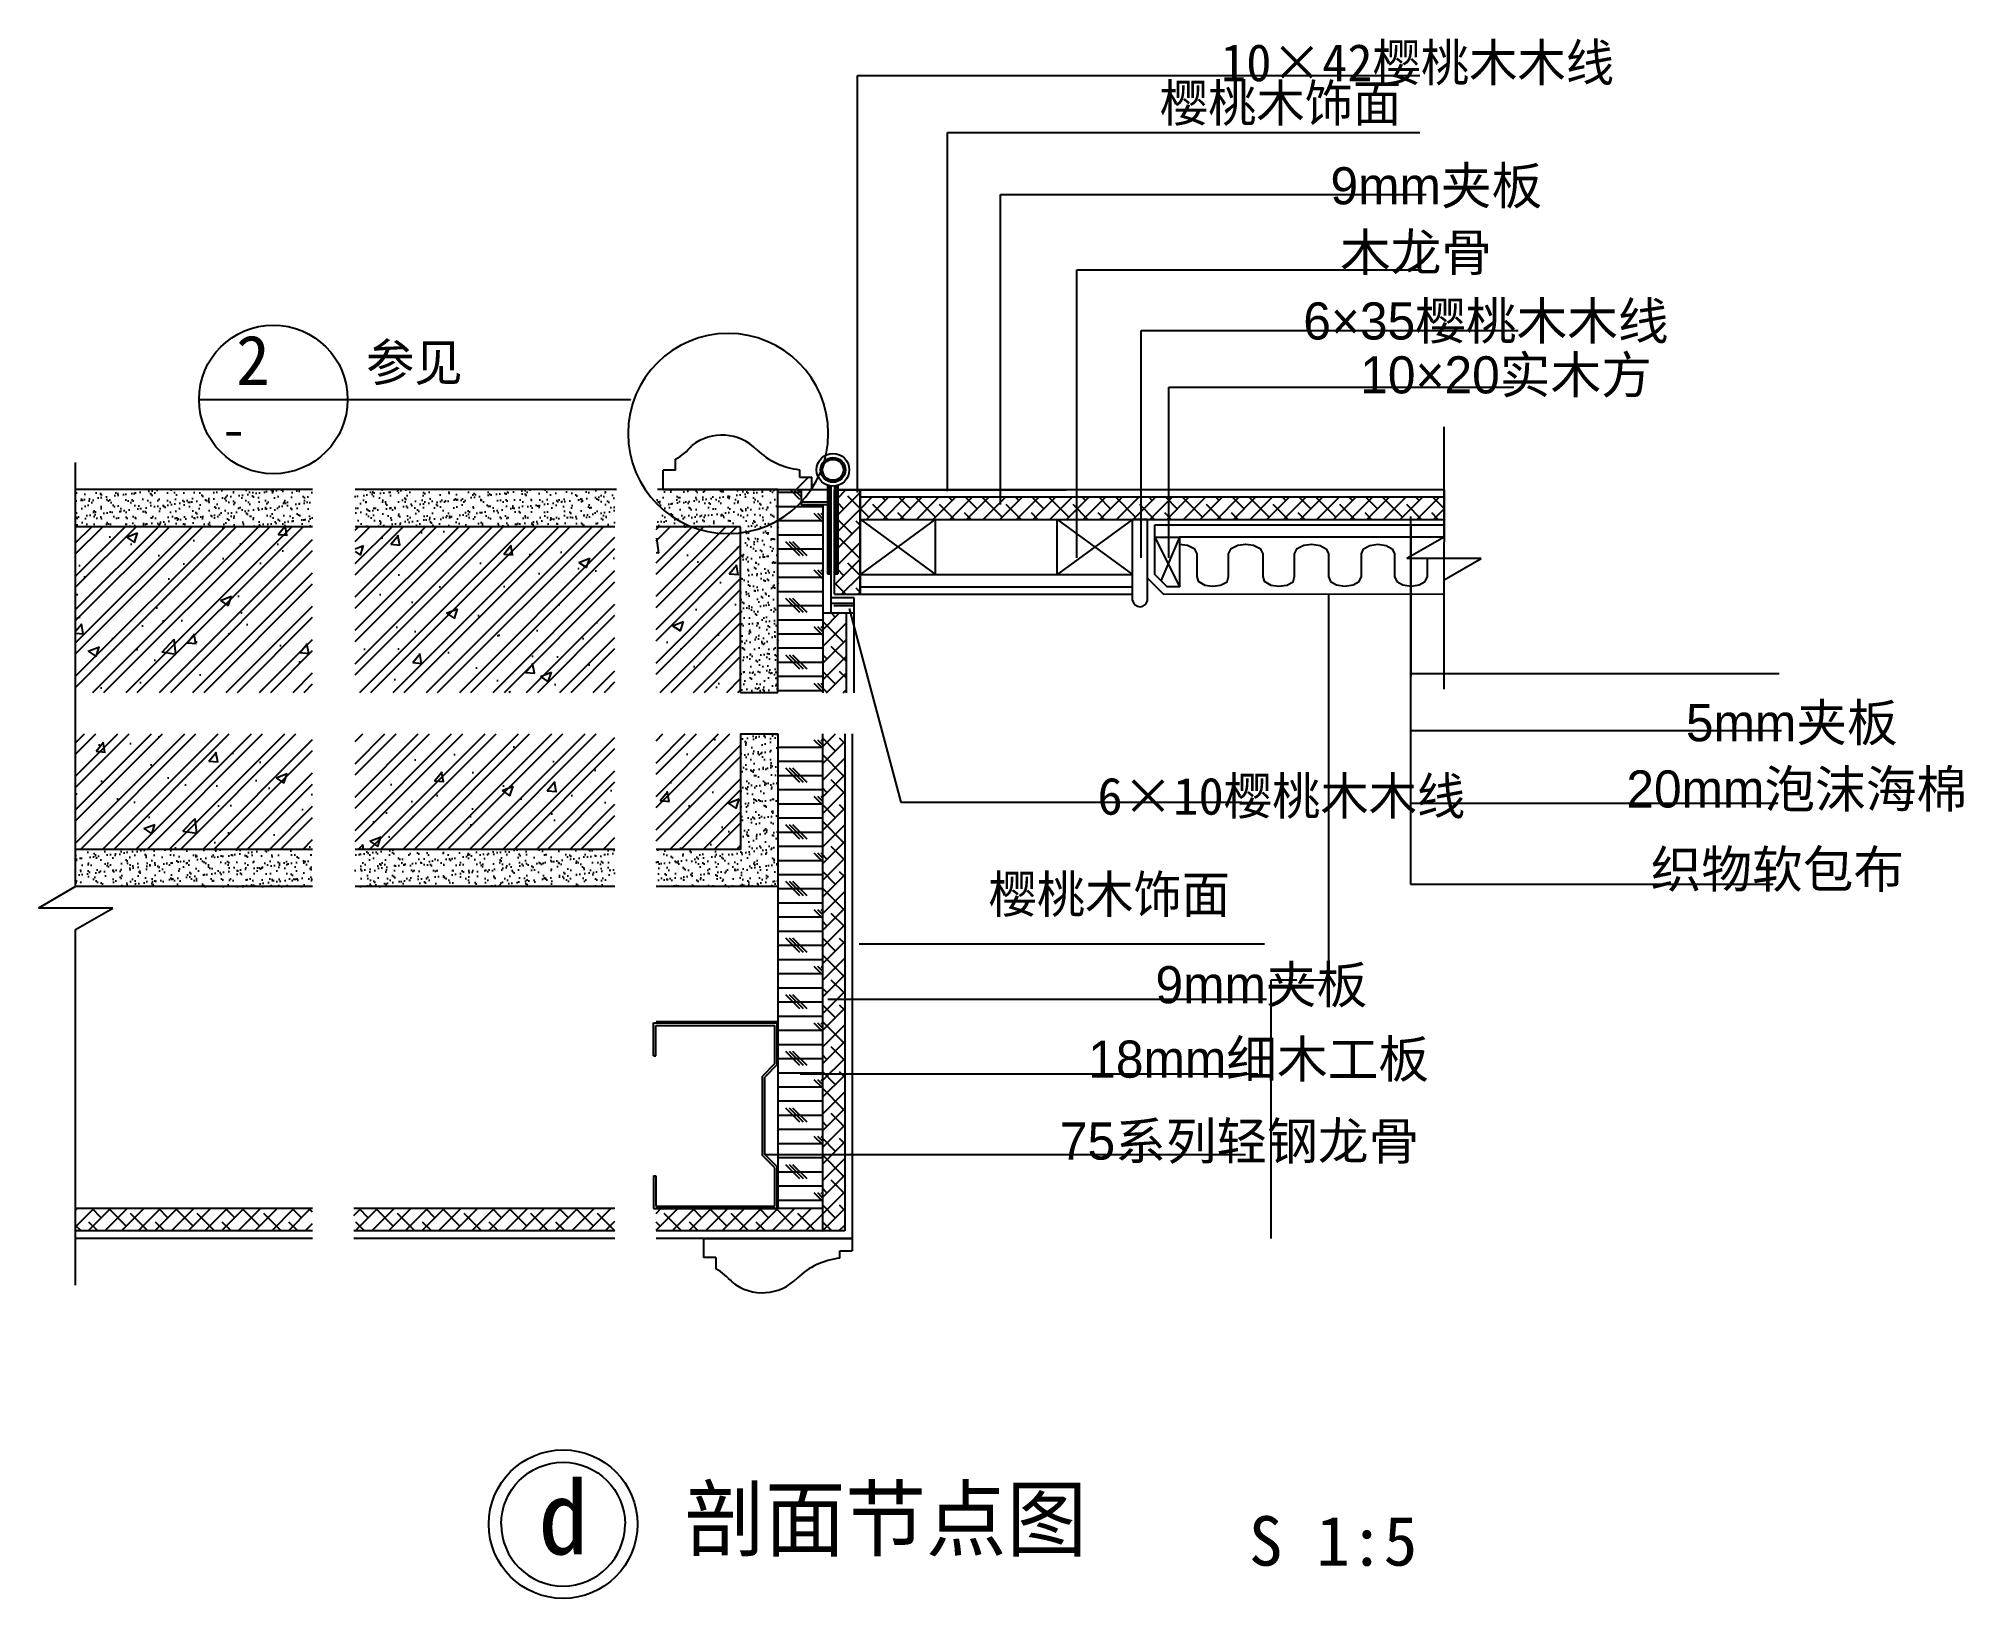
# Model space of a CAD drawing. Header units: metres. Extents: x 88248 to 89802, y -47413 to -46154.
import ezdxf

# ---------------------------------------------------------------- set-up
doc = ezdxf.new("R2010")
doc.units = ezdxf.units.M
for name, color, linetype in [('10', 8, 'Continuous'), ('15', 2, 'Continuous'), ('16', 3, 'Continuous'), ('17', 1, 'Continuous'), ('18', 4, 'Continuous'), ('20', 1, 'Continuous'), ('7', 7, 'Continuous'), ('8', 7, 'Continuous')]:
    doc.layers.add(name, color=color, linetype=linetype)
doc.dimstyles.get("Standard").update_dxf_attribs({"dimtxt": 2.5, "dimasz": 2.5, "dimexe": 1.25, "dimexo": 0.625, "dimtad": 1, "dimcen": 2.5, "dimazin": 3, "dimtfac": 1, "dimtmove": 0, "dimatfit": 3})

# ---------------------------------------------------------------- blocks, each defined once
blk = doc.blocks.new('A$C7176614C')
at = {"layer": '7', "insert": (156.99, 22.78), "char_height": 30, "attachment_point": 1}
blk.add_mtext('\\f幼圆|b0|i0|c134|p49;75系列轻钢龙骨', dxfattribs=at)
blk = doc.blocks.new('P0J8MS58')
at = {"color": 0}
blk.add_lwpolyline([(0, -0.13), (0.06, -0.15), (0.11, -0.21), (0.13, -0.3), (0.13, -0.7), (0.14, -0.78), (0.19, -0.85), (0.25, -0.87), (0.31, -0.85), (0.36, -0.79), (0.37, -0.7), (0.37, -0.3), (0.39, -0.21), (0.44, -0.15), (0.5, -0.13), (0.56, -0.15), (0.61, -0.21), (0.63, -0.3), (0.63, -0.7), (0.64, -0.78), (0.69, -0.85), (0.75, -0.87), (0.81, -0.85), (0.86, -0.79), (0.87, -0.7), (0.87, -0.3), (0.89, -0.21), (0.94, -0.15), (1, -0.13)], dxfattribs=at)
blk = doc.blocks.new('HY-4')
at = {"layer": '20'}
for points in [[(-5, 0, -1), (5, 0, -1)], [(-5, 0, 1), (5, 0, 1)]]:
    blk.add_lwpolyline(points, format="xyb", dxfattribs=at)
blk.add_circle((0, 0), 6, dxfattribs=at)
blk.add_circle((0, 0), 6, dxfattribs=at)
blk = doc.blocks.new('_CLOSEDFILLED')
at = {"color": 0, "linetype": 'BYBLOCK'}
blk.add_solid([(-1, 0.2), (0, 0), (-1, -0.2)], dxfattribs=at)
blk = doc.blocks.new('*D1')
for p, q in [((89382.6, -46518.08), (89382.6, -46560.13)), ((89382.35, -46560.13), (89382.1, -46560.13)), ((89382.6, -46560.13), (89382.69, -46560.13)), ((89382.69, -46602.18), (89382.69, -46560.13)), ((89382.94, -46560.13), (89383.19, -46560.13))]:
    blk.add_line(p, q)
at = {"layer": 'Defpoints'}
for p in [(89382.6, -46518.08), (89382.6, -46560.13), (89382.69, -46602.18)]:
    blk.add_point(p, dxfattribs=at)
at = {"layer": '7', "xscale": 0.25, "yscale": 0.25}
blk.add_blockref('_CLOSEDFILLED', (89382.6, -46560.13), dxfattribs=at)
at = {"layer": '7', "xscale": 0.25, "yscale": 0.25, "rotation": 180}
blk.add_blockref('_CLOSEDFILLED', (89382.69, -46560.13), dxfattribs=at)
at = {"layer": '7', "insert": (89382.645, -46559.005), "char_height": 1, "attachment_point": 5}
blk.add_mtext('42', dxfattribs=at)
blk = doc.blocks.new('*D2')
for p, q in [((89289.18, -46602.43), (89289.18, -46913.96)), ((89263.625, -46913.96), (89242.82, -46913.96)), ((89243.07, -47122.51), (89243.07, -46913.96)), ((89289.43, -46913.96), (89268.625, -46913.96))]:
    blk.add_line(p, q)
at = {"layer": 'Defpoints'}
for p in [(89289.18, -46602.43), (89289.18, -46913.96), (89243.07, -47122.51)]:
    blk.add_point(p, dxfattribs=at)
at = {"layer": '7', "xscale": 0.25, "yscale": 0.25}
blk.add_blockref('_CLOSEDFILLED', (89243.07, -46913.96), dxfattribs=at)
at = {"layer": '7', "xscale": 0.25, "yscale": 0.25, "rotation": 180}
blk.add_blockref('_CLOSEDFILLED', (89289.18, -46913.96), dxfattribs=at)
at = {"layer": '7', "insert": (89266.125, -46913.96), "char_height": 1, "attachment_point": 5}
blk.add_mtext('尺寸现场定', dxfattribs=at)

msp = doc.modelspace()

# ---------------------------------------------------------------- hatches: boundary and pattern name
at = {"layer": '10'}
h = msp.add_hatch(dxfattribs=at)
h.set_pattern_fill('ANSI31', scale=50)
h.paths.add_polyline_path([(88827.79, -46485.83, 0.38), (88775.26, -46482.39, -0.09), (88762.15, -46493.34), (88762.15, -46502.29), (88752.15, -46502.29), (88752.15, -46517.87), (88872.15, -46517.87), (88872.15, -46507.87), (88862.15, -46507.87), (88862.15, -46501.87, -0.16)])
h = msp.add_hatch(dxfattribs=at)
h.set_pattern_fill('AR-SAND', scale=0.2)
h.paths.add_polyline_path([(88469.05, -46808.51), (88277.7, -46808.51), (88277.7, -46838.51), (88469.05, -46838.51)])
h.paths.add_polyline_path([(88469.05, -46517.87), (88277.7, -46517.87), (88277.7, -46547.87), (88469.05, -46547.87)])
h = msp.add_hatch(dxfattribs=at)
h.set_pattern_fill('AR-SAND', scale=0.2)
h.paths.add_polyline_path([(88844.62, -46518.08), (88827.65, -46518.08), (88827.65, -46518.02), (88746.37, -46517.92), (88746.37, -46547.87), (88814.62, -46547.87), (88814.62, -46681.68), (88844.62, -46681.87)])
h.paths.add_polyline_path([(88713.17, -46517.88), (88701.24, -46517.87), (88503.36, -46517.87), (88503.36, -46547.87), (88713.17, -46547.87)])
h = msp.add_hatch(dxfattribs=at)
h.set_pattern_fill('CORK', scale=3)
h.paths.add_polyline_path([(88881.28, -46530.08), (88863.39, -46530.08), (88863.39, -46518.08), (88844.62, -46518.08), (88844.62, -46681.87), (88881.28, -46681.89)])
h = msp.add_hatch(dxfattribs=at)
h.set_pattern_fill('AR-RROOF', scale=0.6)
h.paths.add_polyline_path([(88863.39, -46517.97), (88863.39, -46530.08), (88884.76, -46530.08), (88884.76, -46518.08)])
h = msp.add_hatch(dxfattribs=at)
h.set_pattern_fill('ANSI38', scale=3)
h.paths.add_polyline_path([(88899.98, -46617.77), (88881.28, -46617.77), (88881.28, -46681.89), (88899.98, -46681.91)])
h.paths.add_polyline_path([(88911.12, -46518.08), (88892.98, -46518.08), (88892.98, -46585.92), (88891.23, -46585.92), (88890.35, -46585.92), (88890.35, -46602.43), (88911.12, -46602.43)])
h = msp.add_hatch(dxfattribs=at)
h.set_pattern_fill('SOLID')
h.paths.add_polyline_path([(88887.39, -46515.03, -0.05), (88884.76, -46514.39), (88884.76, -46585.92), (88886.48, -46585.92), (88887.39, -46585.92)])
h.paths.add_polyline_path([(88892.98, -46514.59, -0.05), (88890.35, -46515.1), (88890.35, -46585.92), (88891.23, -46585.92), (88892.98, -46585.92)])
h = msp.add_hatch(dxfattribs=at)
h.set_pattern_fill('ANSI38', scale=3)
h.paths.add_polyline_path([(88911.12, -46524.08), (88911.12, -46541.92), (88911.29, -46542.04), (88971.88, -46542.04), (88972.05, -46541.92), (88972.05, -46542.04), (89382.6, -46542.04), (89382.6, -46524.08)])
h = msp.add_hatch(dxfattribs=at)
h.set_pattern_fill('ANSI32', scale=2)
h.paths.add_polyline_path([(88713.17, -46547.87), (88503.36, -46547.87), (88503.36, -46681.68), (88713.17, -46681.68)])
h.paths.add_polyline_path([(88814.62, -46547.87), (88746.37, -46547.87), (88746.37, -46681.68), (88814.62, -46681.68)])
h.paths.add_polyline_path([(88814.62, -46715.25), (88746.37, -46715.25), (88746.37, -46808.51), (88814.62, -46808.51)])
h.paths.add_polyline_path([(88713.17, -46715.25), (88503.36, -46715.25), (88503.36, -46808.51), (88713.17, -46808.51)])
h.paths.add_polyline_path([(88469.05, -46715.25), (88277.7, -46715.25), (88277.7, -46808.51), (88469.05, -46808.51)])
h.paths.add_polyline_path([(88469.05, -46547.87), (88277.7, -46547.87), (88277.7, -46681.68), (88469.05, -46681.68)])
h = msp.add_hatch(dxfattribs=at)
h.set_pattern_fill('AR-CONC', scale=0.5)
h.paths.add_polyline_path([(88713.17, -46547.87), (88503.36, -46547.87), (88503.36, -46681.68), (88713.17, -46681.68)])
h.paths.add_polyline_path([(88469.05, -46547.87), (88277.7, -46547.87), (88277.7, -46681.68), (88469.05, -46681.68)])
h.paths.add_polyline_path([(88469.05, -46715.25), (88277.7, -46715.25), (88277.7, -46808.51), (88469.05, -46808.51)])
h.paths.add_polyline_path([(88713.17, -46715.25), (88503.36, -46715.25), (88503.36, -46808.51), (88713.17, -46808.51)])
h.paths.add_polyline_path([(88814.62, -46715.25), (88746.37, -46715.25), (88746.37, -46808.51), (88814.62, -46808.51)])
h.paths.add_polyline_path([(88814.62, -46547.87), (88746.37, -46547.87), (88746.37, -46681.68), (88814.62, -46681.68)])
h = msp.add_hatch(dxfattribs=at)
h.set_pattern_fill('AR-RROOF', scale=0.6)
h.paths.add_polyline_path([(88887.39, -46605.31), (88887.39, -46617.77), (88906.21, -46617.77), (88906.21, -46605.31)])
h = msp.add_hatch(dxfattribs=at)
h.set_pattern_fill('AR-SAND', scale=0.2)
h.paths.add_polyline_path([(88844.62, -46715.25), (88814.62, -46715.25), (88814.62, -46808.51), (88746.37, -46808.51), (88746.37, -46838.51), (88844.62, -46838.51)])
h.paths.add_polyline_path([(88713.17, -46808.51), (88503.36, -46808.51), (88503.36, -46838.51), (88713.17, -46838.51)])
h = msp.add_hatch(dxfattribs=at)
h.set_pattern_fill('CORK', scale=3)
h.paths.add_polyline_path([(88844.62, -47098.51), (88880.62, -47098.51), (88880.62, -46715.04), (88844.62, -46715.07), (88844.62, -46838.51)])
h = msp.add_hatch(dxfattribs=at)
h.set_pattern_fill('ANSI38', scale=3)
h.paths.add_polyline_path([(88898.62, -46715.03), (88880.62, -46715.04), (88880.62, -47116.51), (88898.62, -47116.51)])
h = msp.add_hatch(dxfattribs=at)
h.set_pattern_fill('ANSI38', scale=3)
h.paths.add_polyline_path([(88469.05, -47098.51), (88277.7, -47098.51), (88277.7, -47116.51), (88469.05, -47116.51)])
h = msp.add_hatch(dxfattribs=at)
h.set_pattern_fill('ANSI38', scale=3)
h.paths.add_polyline_path([(88880.62, -47098.51), (88746.37, -47098.51), (88746.37, -47116.51), (88880.62, -47116.51)])
h.paths.add_polyline_path([(88713.17, -47098.51), (88502.25, -47098.51), (88502.25, -47116.51), (88713.17, -47116.51)])
h = msp.add_hatch(dxfattribs=at)
h.set_pattern_fill('ANSI31', scale=50)
h.paths.add_polyline_path([(88860.27, -47154.55, -0.38), (88807.74, -47157.99, 0.09), (88794.62, -47147.04), (88794.62, -47138.08), (88784.62, -47138.08), (88784.62, -47122.51), (88904.62, -47122.51), (88904.62, -47132.51), (88894.62, -47132.51), (88894.62, -47138.51, 0.16)])

# ---------------------------------------------------------------- linework, layer by layer
for p, q in [((88884.76, -46514.03), (88884.76, -46585.92)), ((88887.39, -46514.87), (88887.39, -46585.92)), ((88890.35, -46514.99), (88890.35, -46585.92)), ((88892.98, -46514.3), (88892.98, -46585.92)), ((89275.81, -46561.91), (89282.48, -46562.96)), ((89282.48, -46562.96), (89287.37, -46565.82)), ((89287.37, -46565.82), (89289.16, -46569.73)), ((89315.85, -46569.73), (89317.64, -46565.82)), ((89317.64, -46565.82), (89322.53, -46562.96)), ((89322.53, -46562.96), (89329.2, -46561.91)), ((89329.2, -46561.91), (89335.88, -46562.96)), ((89335.88, -46562.96), (89340.76, -46565.82)), ((89340.76, -46565.82), (89342.55, -46569.73)), ((89289.16, -46569.73), (89289.16, -46588.13)), ((89315.85, -46588.13), (89315.85, -46569.73)), ((89342.55, -46569.73), (89342.55, -46588.13)), ((89369.25, -46588.13), (89369.25, -46573.52)), ((88884.76, -46585.92), (88886.48, -46585.92)), ((88886.48, -46585.92), (88887.39, -46585.92)), ((88891.23, -46585.92), (88890.35, -46585.92)), ((88891.23, -46585.92), (88892.98, -46585.92)), ((89289.16, -46588.13), (89290.95, -46592.04)), ((89290.95, -46592.04), (89295.83, -46594.9)), ((89295.83, -46594.9), (89302.51, -46595.95)), ((89302.51, -46595.95), (89309.18, -46594.9)), ((89309.18, -46594.9), (89314.07, -46592.04)), ((89314.07, -46592.04), (89315.85, -46588.13)), ((89342.55, -46588.13), (89344.34, -46592.04)), ((89344.34, -46592.04), (89349.23, -46594.9)), ((89349.23, -46594.9), (89355.9, -46595.95)), ((89355.9, -46595.95), (89362.57, -46594.9)), ((89362.57, -46594.9), (89367.46, -46592.04)), ((89367.46, -46592.04), (89369.25, -46588.13)), ((88814.62, -46681.68), (88844.62, -46681.87)), ((88814.62, -46715.25), (88844.62, -46715.25))]:
    msp.add_line(p, q, dxfattribs=at)
msp.add_lwpolyline([(88723.71, -46472.67, 1), (88885.35, -46472.67, 1)], format="xyb", close=True, dxfattribs=at)
for radius in [13.19, 10.03, 8.44]:
    msp.add_circle((88889.18, -46501.96), radius, dxfattribs=at)
at = {"layer": '15'}
for p, q in [((88887.39, -46518.08), (88887.39, -46617.77)), ((88890.35, -46602.43), (88890.35, -46518.08)), ((89382.6, -46518.08), (88892.98, -46518.08)), ((88892.98, -46518.08), (89077.46, -46518.08)), ((88911.12, -46518.08), (88911.12, -46601.31)), ((89131.12, -46607.43), (89131.12, -46542.04)), ((89143.12, -46542.04), (89131.12, -46542.04)), ((89143.12, -46607.43), (89143.12, -46542.1)), ((89143.12, -46589.41), (89156.13, -46602.43)), ((88906.21, -46605.31), (88887.39, -46605.31)), ((88890.35, -46602.43), (89011.12, -46602.43)), ((88906.21, -46617.77), (88906.21, -46605.31)), ((89011.12, -46602.43), (89131.12, -46602.43)), ((89156.13, -46602.43), (89382.6, -46602.18)), ((88906.22, -46681.91), (88906.21, -46617.77)), ((88904.62, -46715.25), (88904.62, -47122.51)), ((88469.05, -47122.51), (88277.7, -47122.51)), ((88713.17, -47122.51), (88502.25, -47122.51)), ((88904.62, -47122.51), (88746.37, -47122.51)), ((88784.62, -47122.51), (88810.13, -47122.51))]:
    msp.add_line(p, q, dxfattribs=at)
msp.add_arc((89137.12, -46606.43), 6.08, 189.46, 350.54, dxfattribs=at)
at = {"layer": '16'}
for p, q in [((88762.15, -46502.29), (88752.15, -46502.29)), ((88752.15, -46517.87), (88752.15, -46502.29)), ((88762.15, -46502.29), (88762.15, -46493.34)), ((88862.15, -46501.87), (88862.15, -46507.87)), ((88752.15, -46517.87), (88872.15, -46517.87)), ((88844.62, -46681.87), (88844.62, -46517.87)), ((88844.62, -46517.87), (88884.76, -46517.87)), ((88862.15, -46507.87), (88872.15, -46507.87)), ((88863.39, -46518.08), (88863.39, -46530.08)), ((88872.15, -46517.87), (88872.15, -46507.87)), ((88872.15, -46517.87), (88872.15, -46507.87)), ((88884.76, -46530.08), (88863.39, -46530.08)), ((88881.28, -46681.89), (88881.28, -46530.08)), ((88911.12, -46541.92), (88972.05, -46586.43)), ((88972.05, -46541.92), (88911.12, -46586.43)), ((88911.12, -46542.04), (89382.6, -46542.04)), ((88972.05, -46586.43), (88972.05, -46541.92)), ((89070.19, -46586.43), (89070.19, -46541.92)), ((89131.12, -46542.04), (89070.19, -46586.43)), ((89070.19, -46542.04), (89131.12, -46586.43)), ((89149.02, -46546.45), (89382.6, -46546.45)), ((89149.02, -46556.45), (89149.02, -46546.45)), ((89149.02, -46556.45), (89169.02, -46596.45)), ((89169.02, -46556.45), (89154.02, -46591.45)), ((88911.12, -46586.43), (89131.12, -46586.43)), ((88906.21, -46617.77), (88881.28, -46617.77)), ((88880.62, -46715.25), (88880.62, -47116.51)), ((88844.62, -46947.61), (88746.54, -46947.76)), ((88469.05, -47098.51), (88277.7, -47098.51)), ((88713.17, -47098.51), (88502.25, -47098.51)), ((88880.62, -47098.51), (88746.37, -47098.51)), ((88784.62, -47122.51), (88784.62, -47138.08)), ((88784.62, -47122.51), (88904.62, -47122.51)), ((88904.62, -47122.51), (88904.62, -47132.51)), ((88904.62, -47122.51), (88904.62, -47132.51)), ((88794.62, -47138.08), (88784.62, -47138.08)), ((88794.62, -47138.08), (88794.62, -47147.04)), ((88894.62, -47138.51), (88894.62, -47132.51)), ((88894.62, -47132.51), (88904.62, -47132.51))]:
    msp.add_line(p, q, dxfattribs=at)
msp.add_lwpolyline([(89169.02, -46556.45), (89169.02, -46596.45), (89159.02, -46596.45), (89149.02, -46586.45), (89149.02, -46556.45)], close=True, dxfattribs=at)
for centre, radius, start, end in [((88739.8, -46453.23), 45.91, 299.13, 320.57), ((88799.61, -46513.46), 39.48, 44.43, 128.07), ((88868.81, -46442.81), 59.43, 226.37, 263.57), ((88901.28, -47197.57), 59.43, 96.43, 133.63), ((88772.27, -47187.15), 45.91, 39.43, 60.87), ((88832.08, -47126.91), 39.48, 231.93, 315.57)]:
    msp.add_arc(centre, radius, start, end, dxfattribs=at)
at = {"layer": '17'}
for p, q in [((88469.05, -46517.87), (88277.7, -46517.87)), ((88714.28, -46517.87), (88503.36, -46517.87)), ((88844.62, -46517.87), (88747.48, -46517.87)), ((88911.12, -46602.43), (88911.12, -46518.08)), ((89382.6, -46524.08), (88911.12, -46524.08)), ((89382.6, -46556.2), (89169.02, -46556.45)), ((88911.12, -46596.43), (89131.12, -46596.43)), ((88899.98, -46681.91), (88899.98, -46617.77)), ((88844.62, -46715.25), (88844.62, -46838.51)), ((88898.62, -46715.25), (88898.62, -47116.51)), ((88469.05, -46838.51), (88277.7, -46838.51)), ((88713.17, -46838.51), (88503.36, -46838.51)), ((88844.62, -46838.51), (88746.37, -46838.51)), ((88844.62, -46838.51), (88844.62, -47098.51)), ((88744.15, -46948.51), (88844.15, -46948.51)), ((88744.15, -46975.1), (88744.15, -46948.51)), ((88746.15, -46950.51), (88842.15, -46950.51)), ((88746.15, -46975.1), (88746.15, -46950.51)), ((88764.15, -46948.51), (88844.15, -46948.51)), ((88842.15, -46981.4), (88842.15, -46950.51)), ((88844.15, -46982.23), (88844.15, -46948.51)), ((88744.15, -46975.1), (88746.15, -46975.1)), ((88842.15, -46981.4), (88832.15, -46991.4)), ((88844.15, -46982.23), (88834.15, -46992.23)), ((88832.15, -47055.62), (88832.15, -46991.4)), ((88834.15, -47054.79), (88834.15, -46992.23)), ((88842.15, -47065.62), (88832.15, -47055.62)), ((88844.15, -47064.79), (88834.15, -47054.79)), ((88744.15, -47071.92), (88744.15, -47098.51)), ((88744.15, -47071.92), (88746.15, -47071.92)), ((88746.15, -47071.92), (88746.15, -47096.51)), ((88842.15, -47096.51), (88842.15, -47065.62)), ((88844.15, -47098.51), (88844.15, -47064.79)), ((88744.15, -47098.51), (88844.15, -47098.51)), ((88746.15, -47096.51), (88842.15, -47096.51)), ((88469.05, -47116.51), (88277.7, -47116.51)), ((88713.17, -47116.51), (88502.25, -47116.51)), ((88898.62, -47116.51), (88746.37, -47116.51))]:
    msp.add_line(p, q, dxfattribs=at)
at = {"layer": '18'}
for p, q in [((88469.05, -46547.87), (88277.7, -46547.87)), ((88713.17, -46547.87), (88503.36, -46547.87)), ((88814.62, -46547.87), (88746.37, -46547.87)), ((88814.62, -46681.68), (88814.62, -46547.87)), ((88814.62, -46715.25), (88814.62, -46808.51)), ((88469.05, -46808.51), (88277.7, -46808.51)), ((88713.17, -46808.51), (88503.36, -46808.51)), ((88814.62, -46808.51), (88746.37, -46808.51))]:
    msp.add_line(p, q, dxfattribs=at)
at = {"layer": '20'}
for p, q in [((89382.6, -46556.2), (89382.6, -46467.26)), ((88277.7, -46838.51), (88277.7, -46495.93)), ((89382.6, -46556.2), (89352.6, -46573.52)), ((89412.6, -46573.52), (89352.6, -46573.52)), ((89382.6, -46590.84), (89412.6, -46573.52)), ((89382.6, -46679.11), (89382.6, -46590.84)), ((88277.7, -46838.51), (88247.7, -46855.83)), ((88307.7, -46855.83), (88247.7, -46855.83)), ((88277.7, -46873.15), (88307.7, -46855.83)), ((88277.7, -47160.17), (88277.7, -46873.15))]:
    msp.add_line(p, q, dxfattribs=at)
msp.add_lwpolyline([(88377.31, -46445.09), (88497.31, -46445.09), (88725.71, -46445.09), (88725.71, -46445.09)], dxfattribs=at)
msp.add_circle((88437.31, -46445.09), 60, dxfattribs=at)
at = {"layer": '7'}
for p, q in [((89355.58, -46539.65), (89355.58, -46836.45)), ((89653.06, -46666.6), (89355.58, -46666.6)), ((89654.95, -46712.83), (89355.58, -46712.83)), ((89652.12, -46771.33), (89355.58, -46771.33)), ((89355.58, -46836.45), (89648.34, -46836.45))]:
    msp.add_line(p, q, dxfattribs=at)

# ---------------------------------------------------------------- block references
at = {"layer": '10', "xscale": 106.79, "yscale": 46, "zscale": 2}
msp.add_blockref('P0J8MS58', (89169.02, -46555.93), dxfattribs=at)
at = {"layer": '10'}
msp.add_blockref('A$C7176614C', (88915.41, -47051.71), dxfattribs=at)
at = {"layer": '8', "xscale": 10, "yscale": 10, "zscale": 10}
msp.add_blockref('HY-4', (88671.27, -47353.29), dxfattribs=at)

# ---------------------------------------------------------------- texts
for s, height, p in [('d', 60, (88651.21, -47377.57)), ('剖面节点图', 50, (88769.21, -47374)), ('S 1:5', 40, (89225, -47386.79))]:
    msp.add_text(s, height=height).set_placement(p)
at = {"layer": '7'}
for p in [(89153.05, -46220.86), (89014.78, -46859.65)]:
    msp.add_text('樱桃木饰面', height=30, dxfattribs=at).set_placement(p)
at = {"layer": '7', "char_height": 30, "attachment_point": 1}
for s, insert in [('10×42樱桃木木线', (89202.43, -46158.13)), ('\\f幼圆|b0|i0|c134|p49;9mm夹板', (89290.86, -46257.58)), ('6×10樱桃木木线', (89102.67, -46750.4)), ('\\f幼圆|b0|i0|c134|p49;9mm夹板', (89149.58, -46902.67))]:
    msp.add_mtext(s, dxfattribs=dict(at, insert=insert))
at = {"layer": '8'}
for s, height, p in [('2', 40, (88407.21, -46433.37)), ('参见', 30, (88512.11, -46430.25)), ('-', 30, (88395.12, -46484.39))]:
    msp.add_text(s, height=height, dxfattribs=at).set_placement(p)
at = {"layer": '8', "char_height": 30, "attachment_point": 1}
for s, insert in [('\\f幼圆|b0|i0|c134|p49;木龙骨', (89298.63, -46311.32)), ('\\f幼圆|b0|i0|c134|p49;6×35樱桃木木线', (89268.91, -46366.74)), ('\\f幼圆|b0|i0|c134|p49;10×20实木方', (89314.9, -46410.27)), ('\\f幼圆|b0|i0|c134|p49;5mm夹板', (89577.86, -46691.12)), ('\\f幼圆|b0|i0|c134|p49;20mm泡沫海棉', (89529.76, -46744.64)), ('\\f幼圆|b0|i0|c134|p49;织物软包布', (89549.41, -46809.41)), ('\\f幼圆|b0|i0|c134|p49;18mm细木工板', (89095.3, -46962.77))]:
    msp.add_mtext(s, dxfattribs=dict(at, insert=insert))

# ---------------------------------------------------------------- dimensions: what is measured, and where the dimension line sits
at = {"layer": '7'}
for base, p1, p2, text, picture, middle in [((89382.6, -46560.13), (89382.6, -46518.08), (89382.69, -46602.18), '42', '*D1', (89382.645, -46559.005)), ((89289.18, -46913.96), (89289.18, -46602.43), (89243.07, -47122.51), '尺寸现场定', '*D2', (89266.125, -46913.96))]:
    dim = msp.add_linear_dim(base=base, p1=p1, p2=p2, text=text, dimstyle='Standard', dxfattribs=at)
    dim.commit()
    dim.dimension.update_dxf_attribs({"geometry": picture, "text_midpoint": middle})

# ---------------------------------------------------------------- leaders
for points in [[(88908.86, -46520.34), (88908.86, -46183.52), (89363.14, -46183.52)], [(88981.52, -46519.31), (88981.52, -46229.52), (89362.9, -46229.52)], [(89024.35, -46529.85), (89024.35, -46279.75), (89368.08, -46279.75)], [(89086.13, -46572.93), (89086.13, -46340.45), (89364.59, -46340.45)], [(89138.05, -46572.93), (89138.05, -46389.41), (89442.38, -46389.41)], [(89160.38, -46572.93), (89160.38, -46435.1), (89438.84, -46435.1)], [(89355.66, -46546.45), (89355.66, -46616.32)], [(89355.66, -46569.23), (89355.66, -46639.1)], [(89355.66, -46599.05), (89355.66, -46668.91)], [(88902.35, -46613.92), (88943.9, -46770.39), (89219.28, -46770.39)], [(88910.37, -46884.69), (89237.49, -46884.69)], [(88885.13, -46929.46), (89239.15, -46929.46)], [(88862.64, -46989.61), (89232.24, -46989.61)], [(88834.15, -47054.79), (89222.17, -47054.79)]]:
    msp.add_leader(points, dimstyle='Standard', dxfattribs=at)

doc.saveas('drawing.dxf')
